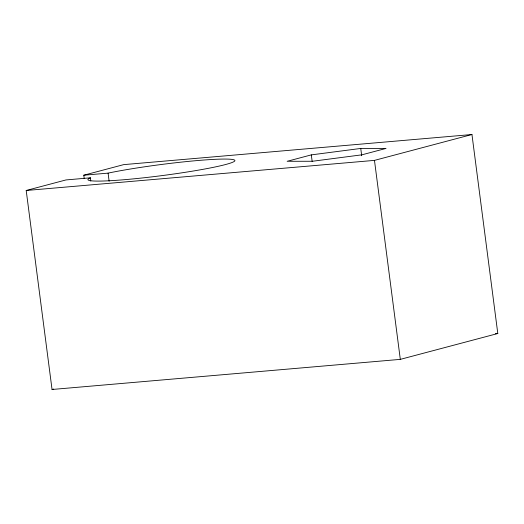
<?xml version="1.0" encoding="UTF-8"?>
<svg xmlns="http://www.w3.org/2000/svg" width="524" height="524" viewBox="0 0 524 524"><rect width="100%" height="100%" fill="white"/><g stroke="black" fill="none" stroke-linecap="round" stroke-linejoin="round"><path stroke-width="0.79" d="M83.781 175.213L123.69 164.628L471.954 134.517L497.8 333.513L400.31 359.372L52.046 389.483L26.2 190.487L65.978 179.935L90.37 177.826A74.087 5.554 -7.4 0 0 167.195 174.918A74.087 5.554 -7.4 0 0 228.647 159.139A74.087 5.554 -7.4 0 0 111.232 172.475L108.082 173.13L83.781 175.213L84.2 178.448M311.315 154.881L287.165 161.287L312.448 161.261L361.881 154.829L386.031 148.423L360.748 148.449L311.315 154.881L312.153 161.353M26.2 190.487L374.47 160.383L471.954 134.517M52.046 389.483L53.605 389.07M495.35 333.723L497.8 333.513M374.47 160.383L400.31 359.372M360.748 148.449L361.691 155.726M108.082 173.13L109.13 181.219M90.37 177.826L90.79 181.062"/></g></svg>
